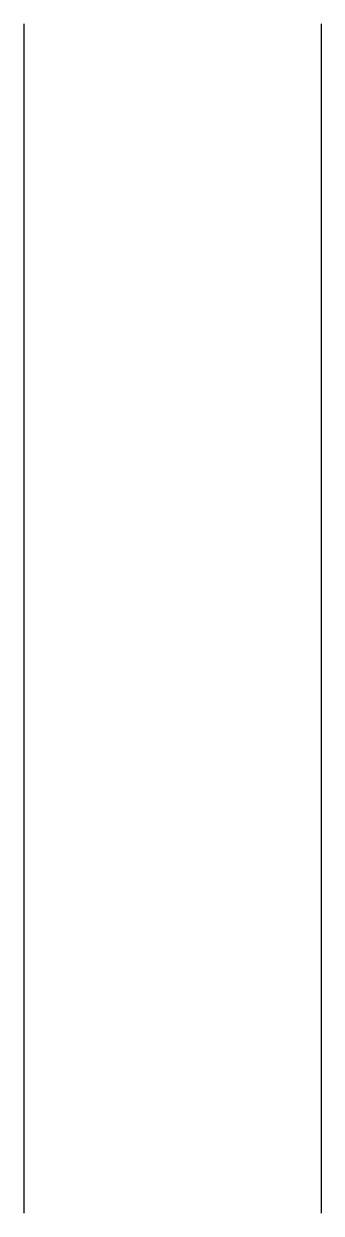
# Model space of a CAD drawing. Extents: x 1978 to 2043, y -150 to 110.
import ezdxf

# ---------------------------------------------------------------- set-up
doc = ezdxf.new("R2010")
doc.units = 0
doc.layers.get('0').update_dxf_attribs({"linetype": 'CONTINUOUS'})

msp = doc.modelspace()

# ---------------------------------------------------------------- linework, layer by layer
at = {"color": 0}
for points in [[(1978.075942, 110.337211), (1978.075942, -150.422597)], [(2043.208714, 110.337211), (2043.208714, -150.422597)]]:
    msp.add_lwpolyline(points, dxfattribs=at)

doc.saveas('drawing.dxf')
